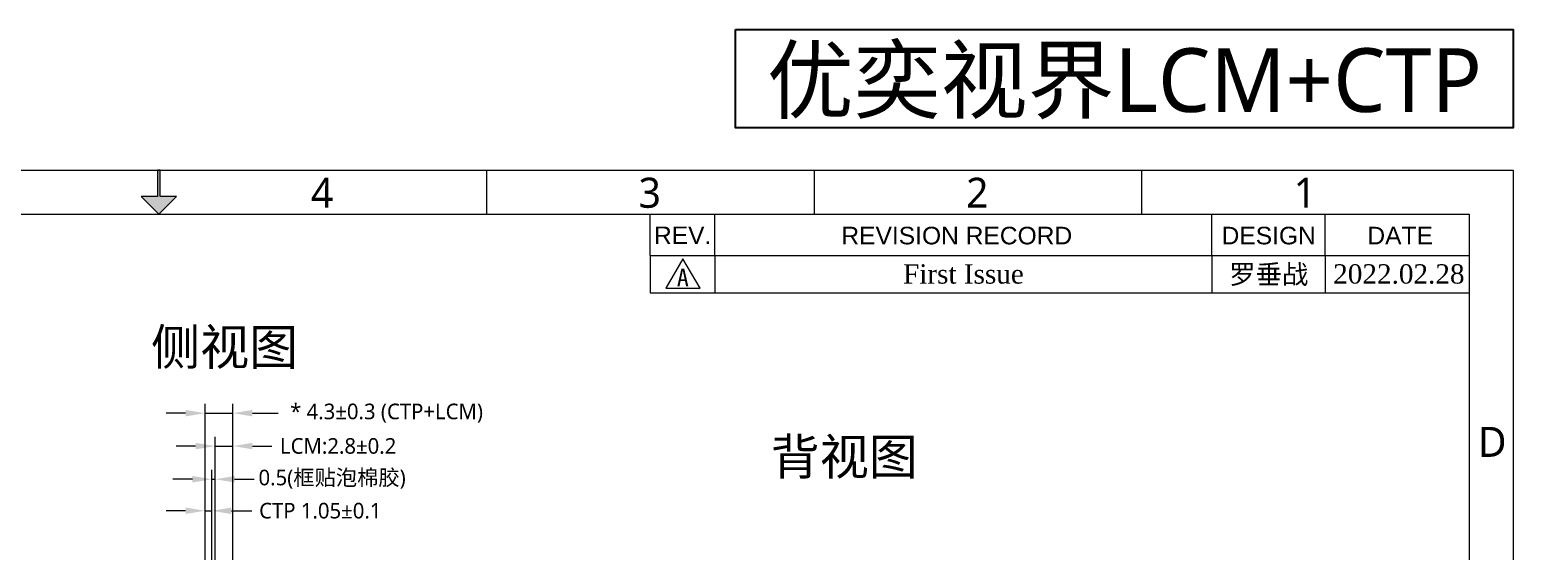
# Model space of a CAD drawing. Header units: inches. Extents: x 6852 to 7269, y -419 to -57.
# Drawn here: x 7040.7 to 7269.1, y -137.3 to -57 of the extents above; entities that cross this region are included whole.
import ezdxf
from ezdxf.enums import TextEntityAlignment as Align

# ---------------------------------------------------------------- set-up
doc = ezdxf.new("R2010")
doc.units = ezdxf.units.IN
doc.header["$MEASUREMENT"] = 0
for name, color, linetype, lineweight in [('A.A', 232, 'Continuous', 9), ('Dim-HAM', 150, 'Continuous', 13), ('VIEWE_TK', 7, 'Continuous', 18)]:
    doc.layers.add(name, color=color, linetype=linetype, lineweight=lineweight)
doc.styles.add('ETD.arial', font='arial.ttf')
doc.styles.add('ETD.ST', font='')
doc.styles.add('ETD.TNR', font='times.ttf')
doc.styles.add('VIEWE.KT', font='simkai.ttf')
doc.styles.add('WLYH', font='')
doc.styles.add('WLYH_TK', font='')
doc.styles.get('ETD.ST').set_extended_font_data('SimSun')
doc.styles.get('WLYH').set_extended_font_data('Microsoft YaHei')
doc.styles.get('WLYH_TK').set_extended_font_data('Microsoft YaHei')
doc.dimstyles.new('cover glass module', dxfattribs={"dimscale": 1.2, "dimtxt": 2, "dimasz": 2.5, "dimexe": 1.2, "dimexo": 0.8, "dimgap": 0.8, "dimtad": 0, "dimzin": 0, "dimdsep": 46, "dimtxsty": 'WLYH', "dimcen": 2, "dimclrd": 256, "dimclre": 256, "dimclrt": 256, "dimadec": 0, "dimazin": 0, "dimtfac": 1, "dimtmove": 0, "dimatfit": 0, "dimfxl": 1, "dimtolj": 1, "dimtzin": 0, "dimlwd": -1, "dimlwe": -1, "dimarcsym": 0})

# ---------------------------------------------------------------- blocks, each defined once
blk = doc.blocks.new('*D79')
at = {"layer": 'Defpoints', "color": 0}
for p in [(7071.99, -121.13), (7069.24, -140.34), (7071.99, -140.62)]:
    blk.add_point(p, dxfattribs=at)
at = {"layer": 'Dim-HAM'}
for p, q in [((7069.24, -139.38), (7069.24, -119.69)), ((7071.99, -139.66), (7071.99, -119.69)), ((7066.24, -121.13), (7063.24, -121.13)), ((7069.24, -121.13), (7071.99, -121.13)), ((7074.99, -121.13), (7077.99, -121.13))]:
    blk.add_line(p, q, dxfattribs=at)
for points in [[(7066.24, -120.63), (7066.24, -121.63), (7069.24, -121.13)], [(7074.99, -120.63), (7074.99, -121.63), (7071.99, -121.13)]]:
    blk.add_solid(points, dxfattribs=at)
at = {"layer": 'Dim-HAM', "insert": (7088.18, -121.13), "char_height": 2.4, "attachment_point": 5, "style": 'WLYH'}
blk.add_mtext('\\A1;LCM:2.8%%P0.2', dxfattribs=at)
blk = doc.blocks.new('*D81')
at = {"layer": 'Defpoints', "color": 0}
for p in [(7071.99, -116.06), (7067.69, -140.27), (7071.99, -140.75)]:
    blk.add_point(p, dxfattribs=at)
at = {"layer": 'Dim-HAM'}
for p, q in [((7064.69, -116.06), (7061.69, -116.06)), ((7067.69, -139.31), (7067.69, -114.62)), ((7067.69, -116.06), (7071.99, -116.06)), ((7071.99, -139.79), (7071.99, -114.62)), ((7074.99, -116.06), (7078.92, -116.06))]:
    blk.add_line(p, q, dxfattribs=at)
for points in [[(7064.69, -115.56), (7064.69, -116.56), (7067.69, -116.06)], [(7074.99, -115.56), (7074.99, -116.56), (7071.99, -116.06)]]:
    blk.add_solid(points, dxfattribs=at)
at = {"layer": 'Dim-HAM', "insert": (7095.63, -116.06), "char_height": 2.4, "attachment_point": 5, "style": 'WLYH'}
blk.add_mtext('\\A1;{\\C1;* 4.3%%P0.3 \\A0;(CTP+LCM)}', dxfattribs=at)
blk = doc.blocks.new('*D82')
at = {"layer": 'Defpoints', "color": 0}
for p in [(7069.24, -126.24), (7068.74, -141.23), (7069.24, -141.28)]:
    blk.add_point(p, dxfattribs=at)
at = {"layer": 'Dim-HAM'}
for p, q in [((7068.74, -140.27), (7068.74, -124.8)), ((7069.24, -140.32), (7069.24, -124.8)), ((7065.74, -126.24), (7062.74, -126.24)), ((7068.74, -126.24), (7069.24, -126.24)), ((7072.24, -126.24), (7075.24, -126.24))]:
    blk.add_line(p, q, dxfattribs=at)
for points in [[(7065.74, -125.74), (7065.74, -126.74), (7068.74, -126.24)], [(7072.24, -125.74), (7072.24, -126.74), (7069.24, -126.24)]]:
    blk.add_solid(points, dxfattribs=at)
at = {"layer": 'Dim-HAM', "insert": (7087.25, -126.24), "char_height": 2.4, "attachment_point": 5, "style": 'WLYH'}
blk.add_mtext('\\A1;0.5(框贴泡棉胶)', dxfattribs=at)
blk = doc.blocks.new('*D80')
at = {"layer": 'Defpoints', "color": 0}
for p in [(7068.74, -131.1), (7067.69, -140.27), (7068.74, -141.28)]:
    blk.add_point(p, dxfattribs=at)
at = {"layer": 'Dim-HAM'}
for p, q in [((7067.69, -139.31), (7067.69, -129.66)), ((7068.74, -140.32), (7068.74, -129.66)), ((7064.69, -131.1), (7061.69, -131.1)), ((7067.69, -131.1), (7068.74, -131.1)), ((7071.74, -131.1), (7074.88, -131.1))]:
    blk.add_line(p, q, dxfattribs=at)
for points in [[(7064.69, -130.6), (7064.69, -131.6), (7067.69, -131.1)], [(7071.74, -130.6), (7071.74, -131.6), (7068.74, -131.1)]]:
    blk.add_solid(points, dxfattribs=at)
at = {"layer": 'Dim-HAM', "insert": (7085.43, -131.1), "char_height": 2.4, "attachment_point": 5, "style": 'WLYH'}
blk.add_mtext('\\A1;CTP 1.05%%P0.1', dxfattribs=at)
blk = doc.blocks.new('rev..')
at = {"layer": 'VIEWE_TK'}
for p, q in [((5714.36, 5491.95), (5714.36, 5487.73)), ((5721.69, 5491.95), (5721.69, 5487.73)), ((5778.02, 5491.95), (5778.02, 5487.73)), ((5790.83, 5491.95), (5790.83, 5487.73)), ((5714.36, 5487.73), (5807.17, 5487.73))]:
    blk.add_line(p, q, dxfattribs=at)
for tag, style, p in [('修改描述', 'ETD.TNR', (5749.85, 5489.87)), ('修改者', 'VIEWE.KT', (5784.46, 5489.87)), ('修改日期', 'ETD.TNR', (5799.2, 5489.87))]:
    blk.add_attdef(tag, text='', height=2.19, dxfattribs=dict(at, style=style)).set_placement(p, align=Align.MIDDLE)
blk = doc.blocks.new('VIEWE_TUKUANG')
at = {"layer": 'VIEWE_TK', "lineweight": 0}
blk.add_hatch(color=256, dxfattribs=at).paths.add_polyline_path([(5658.52, 5501.66), (5658.52, 5498.66), (5656.67, 5498.66), (5658.67, 5496.66), (5660.67, 5498.66), (5658.82, 5498.66), (5658.82, 5501.66)])
at = {"layer": 'VIEWE_TK'}
for p, q in [((5695.8, 5501.66), (5695.8, 5496.66)), ((5732.92, 5501.66), (5732.92, 5496.66)), ((5770.05, 5501.66), (5770.05, 5496.66)), ((5714.36, 5491.95), (5714.36, 5496.66)), ((5721.69, 5491.95), (5721.69, 5496.66)), ((5778.02, 5491.95), (5778.02, 5496.66)), ((5790.83, 5491.95), (5790.83, 5496.66)), ((5714.36, 5491.95), (5807.17, 5491.95))]:
    blk.add_line(p, q, dxfattribs=at)
for points in [[(5812.17, 5281.66), (5505.17, 5281.66), (5505.17, 5501.66), (5812.17, 5501.66)], [(5510.17, 5286.66), (5510.17, 5496.66), (5807.17, 5496.66), (5807.17, 5286.66)]]:
    blk.add_lwpolyline(points, close=True, dxfattribs=at)
at = {"layer": 'VIEWE_TK', "lineweight": 0}
blk.add_lwpolyline([(5658.52, 5501.66), (5658.52, 5498.66), (5656.67, 5498.66), (5658.67, 5496.66), (5660.67, 5498.66), (5658.82, 5498.66), (5658.82, 5501.66)], close=True, dxfattribs=at)
at = {"layer": 'VIEWE_TK'}
for s, height, style, p in [('4', 3.41, 'WLYH', (5675.9, 5497.38)), ('3', 3.41, 'WLYH', (5713.03, 5497.38)), ('2', 3.41, 'WLYH', (5750.15, 5497.38)), ('1', 3.41, 'WLYH', (5787.28, 5497.38)), ('REV.', 1.994, 'ETD.arial', (5714.78, 5493.26)), ('REVISION RECORD', 1.9943, 'ETD.arial', (5736.02, 5493.23)), ('DESIGN', 1.994, 'ETD.arial', (5779.11, 5493.23)), ('DATE', 1.994, 'ETD.arial', (5795.63, 5493.23)), ('D', 3.41, 'WLYH', (5808.16, 5469.12))]:
    blk.add_text(s, height=height, dxfattribs=dict(at, style=style)).set_placement(p)
for tag, style, p in [('MODUEL_NO.', 'WLYH_TK', (5752.37, 5299.13)), ('DRAWN', 'VIEWE.KT', (5788.07, 5299.11)), ('TITLE', 'WLYH_TK', (5752.37, 5294.13)), ('CHECKED', 'VIEWE.KT', (5788.07, 5294.11)), ('APPROVE', 'VIEWE.KT', (5788.07, 5289.11)), ('PAGE', 'VIEWE.KT', (5804.38, 5289.11))]:
    blk.add_attdef(tag, text='', height=1.83, dxfattribs=dict(at, style=style)).set_placement(p, align=Align.MIDDLE)
blk = doc.blocks.new('cpmc')
at = {"color": 1, "ltscale": 100}
blk.add_lwpolyline([(5724.01, 5512.78), (5812.17, 5512.78), (5812.17, 5501.66), (5724.01, 5501.66)], close=True, dxfattribs=at)
at = {"color": 1, "ltscale": 100, "style": 'WLYH'}
blk.add_attdef('产品名称', text='', height=7.22, dxfattribs=at).set_placement((5768.09, 5507.22), align=Align.MIDDLE)
blk = doc.blocks.new('rev')
at = {"layer": 'VIEWE_TK'}
blk.add_lwpolyline([(5718.05, 5491.57), (5716.11, 5488.26), (5720, 5488.26)], close=True, dxfattribs=at)
at = {"layer": 'VIEWE_TK', "style": 'ETD.ST'}
blk.add_attdef('版本号', text='', height=1.99, dxfattribs=at).set_placement((5718.05, 5489.46), align=Align.MIDDLE)

msp = doc.modelspace()

# ---------------------------------------------------------------- block references
at = {"xscale": 1.35813431768434, "yscale": 1.35813431768434, "zscale": 1.35813431768434}
for name, p, values in [('cpmc', (-624.649, -7544.088), {'产品名称': '优奕视界LCM+CTP'}), ('rev', (-624.649, -7550.606), {'版本号': 'A'})]:
    msp.add_blockref(name, p, dxfattribs=at).add_auto_attribs(values)
at = {"layer": 'A.A', "xscale": 1.35813431768434, "yscale": 1.35813431768434, "zscale": 1.35813431768434}
msp.add_blockref('rev..', (-624.649, -7550.606), dxfattribs=at).add_auto_attribs({'修改描述': 'First Issue', '修改日期': '2022.02.28', '修改者': '罗垂战'})
at = {"layer": 'VIEWE_TK', "xscale": 1.35813431768434, "yscale": 1.35813431768434, "zscale": 1.35813431768434}
msp.add_blockref('VIEWE_TUKUANG', (-624.649, -7550.606), dxfattribs=at)

# ---------------------------------------------------------------- texts
at = {"layer": 'Dim-HAM', "style": 'WLYH'}
for s, p in [('侧视图', (7059.376, -108.639)), ('背视图', (7154.751, -125.54))]:
    msp.add_text(s, height=5.5364, dxfattribs=at).set_placement(p)

# ---------------------------------------------------------------- dimensions: what is measured, and where the dimension line sits
at = {"layer": 'Dim-HAM'}
for base, p1, p2, text, picture, middle in [((7071.992, -116.063), (7067.692, -140.27), (7071.992, -140.749), '{\\C1;* <>%%P0.3 \\A0;(CTP+LCM)}', '*D81', (7095.631, -116.063)), ((7071.992, -121.131), (7069.242, -140.341), (7071.992, -140.62), 'LCM:2.8%%P0.2', '*D79', (7088.183, -121.131)), ((7069.242, -126.237), (7068.742, -141.232), (7069.242, -141.277), '<>(框贴泡棉胶)', '*D82', (7087.251, -126.237))]:
    dim = msp.add_linear_dim(base=base, p1=p1, p2=p2, text=text, dimstyle='cover glass module', override={"dimdec": 1}, dxfattribs=at)
    dim.commit()
    dim.dimension.update_dxf_attribs({"geometry": picture, "text_midpoint": middle, "dimtype": 160})
dim = msp.add_linear_dim(base=(7068.742, -131.1), p1=(7067.692, -140.27), p2=(7068.742, -141.277), text='CTP <>%%P0.1', dimstyle='cover glass module', dxfattribs=at)
dim.commit()
dim.dimension.update_dxf_attribs({"geometry": '*D80', "text_midpoint": (7085.432, -131.1), "dimtype": 160})

doc.saveas('drawing.dxf')
